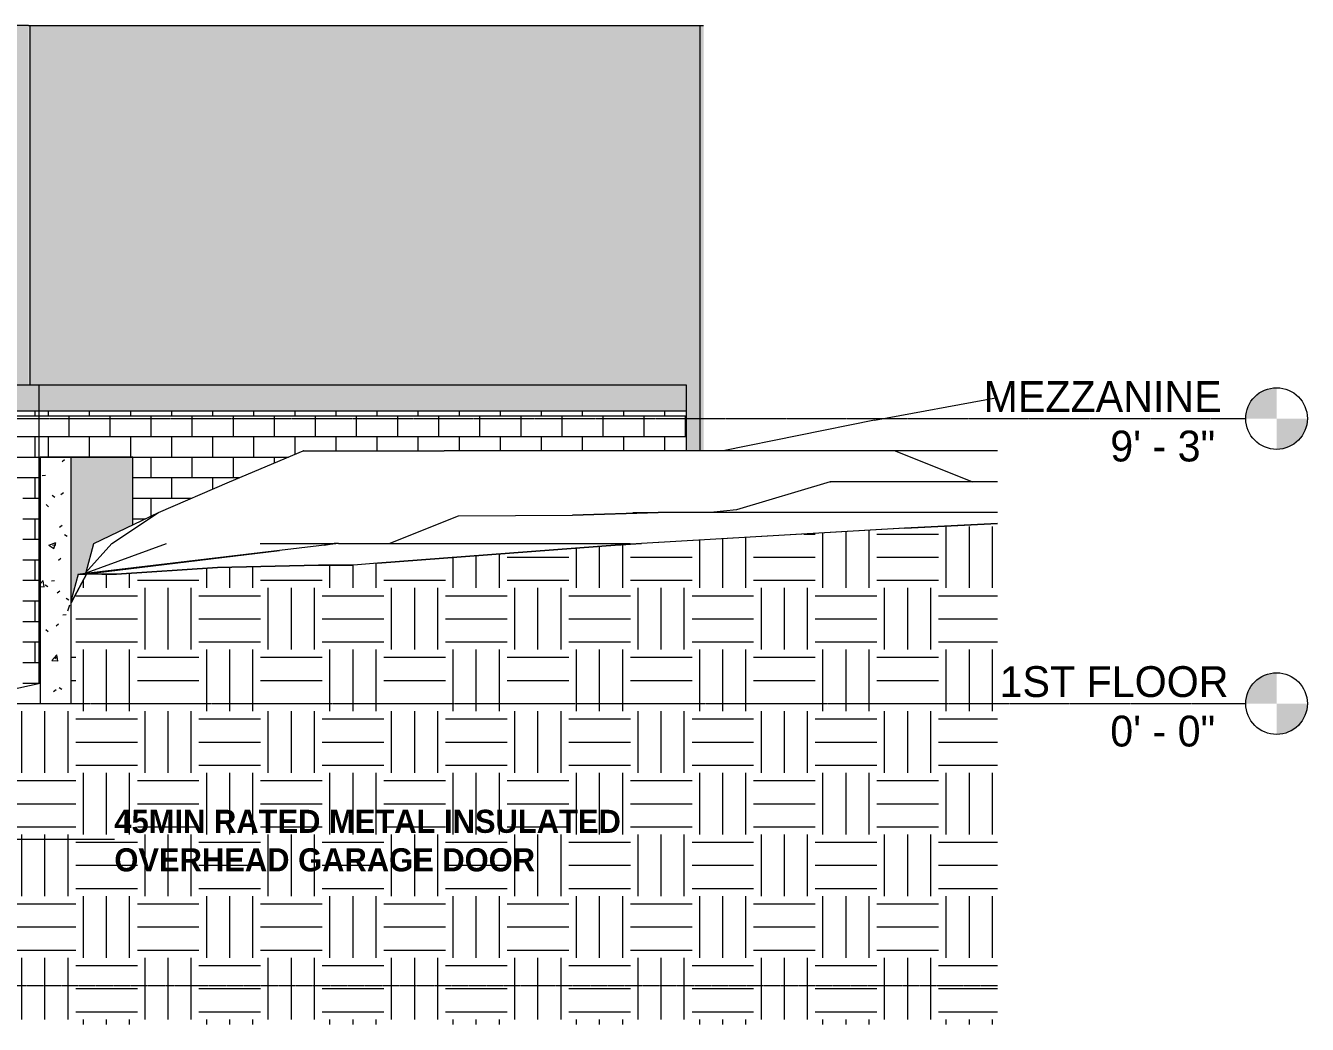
# Model space of a CAD drawing. Header units: inches. Extents: x -4221 to 4014, y -195 to 396.
# Drawn here: x 327.1 to 826.2, y -124.9 to 264 of the extents above; entities that cross this region are included whole.
import ezdxf

# ---------------------------------------------------------------- set-up
doc = ezdxf.new("R2010")
doc.units = ezdxf.units.IN
doc.header["$MEASUREMENT"] = 0
doc.linetypes.add('Aligning Line 1_8_', pattern=[0.25, 0.125, -0.125])
doc.linetypes.add('Grid Line 1_2_', pattern=[0.875, 0.5, -0.125, 0.125, -0.125])
for name, color, linetype, lineweight in [('A-FLOR-LEVL', 51, 'Continuous', 9), ('A-ROOF', 132, 'Continuous', 13), ('A-WALL', 113, 'Continuous', 13), ('A-WALL-PATT', 111, 'Continuous', 20), ('C-TOPO', 7, 'Continuous', 9), ('G-ANNO-SYMB', 111, 'Aligning Line 1_8_', 9), ('G-ANNO-TEXT', 231, 'Continuous', 9), ('S-FNDN', 32, 'Continuous', 13)]:
    doc.layers.add(name, color=color, linetype=linetype, lineweight=lineweight)
doc.styles.add('Century Gothic', font='ufonts.com_century-gothic.ttf', dxfattribs={"height": 12})
doc.styles.add('Century Gothic_B', font='GOTHICB.TTF', dxfattribs={"height": 9})
pattern_1 = [(0, (-445.445, 0), (24, 24), [24, -24]), (0, (-445.445, 9), (24, 24), [24, -24]), (0, (-445.445, 18), (24, 24), [24, -24]), (90, (-442.445, 21), (-24, 24), [24, -24]), (90, (-433.445, 21), (-24, 24), [24, -24]), (90, (-424.445, 21), (-24, 24), [24, -24])]

# ---------------------------------------------------------------- blocks, each defined once
blk = doc.blocks.new('Walls 1 - Walls 1-1277454-BUILDING ELEVATION - WEST')
at = {"layer": 'A-ROOF', "lineweight": 9}
for points in [[(-10642.37, 124), (-10642.37, 264), (-10642.99, 264), (-10642.99, 124)], [(-10386.77, 98.4), (-10381.41, 98.4), (-10381.41, 264), (-10642.37, 264), (-10642.37, 124), (-10386.77, 124), (-10386.77, 100.63)], [(-10380.37, 98.4), (-10380.08, 98.4), (-10380.08, 264), (-10381.41, 264), (-10381.41, 98.4), (-10380.59, 98.4)]]:
    blk.add_hatch(color=254, dxfattribs=at).paths.add_polyline_path(points, flags=0)
for p, q in [((-10643.01, 264), (-10642.37, 264)), ((-10642.37, 264), (-10381.41, 264)), ((-10642.37, 124), (-10642.37, 264)), ((-10381.41, 264), (-10380.08, 264)), ((-10381.41, 98.4), (-10381.41, 264))]:
    blk.add_line(p, q, dxfattribs=at)
blk = doc.blocks.new('Level - Level Head - Circle-50818-BUILDING ELEVATION - WEST')
at = {"layer": 'A-FLOR-LEVL'}
h = blk.add_hatch(color=256, dxfattribs=at)
edge = h.paths.add_edge_path(flags=0)
edge.add_line((-10156.98, 0), (-10168.98, 0))
edge.add_arc((-10156.98, 0), 12, 90, 180, ccw=False)
edge.add_line((-10156.98, 12), (-10156.98, 0))
h = blk.add_hatch(color=256, dxfattribs=at)
edge = h.paths.add_edge_path(flags=0)
edge.add_line((-10156.98, -12), (-10156.98, 0))
edge.add_line((-10156.98, 0), (-10144.98, 0))
edge.add_arc((-10156.98, 0), 12, 270, 360, ccw=False)
blk.add_circle((-10156.98, 0), 12, dxfattribs=at)

msp = doc.modelspace()

# ---------------------------------------------------------------- hatches: boundary and pattern name
at = {"layer": 'A-ROOF'}
msp.add_hatch(color=255, dxfattribs=at).paths.add_polyline_path([(238.14917, 114), (332.16512, 114), (332.16512, 124), (170.79012, 124), (170.79012, 114), (231.65848, 114)], flags=0)
at = {"layer": 'A-ROOF', "lineweight": 9}
msp.add_hatch(color=254, dxfattribs=at).paths.add_polyline_path([(332.16512, 114), (584.41512, 114), (584.41512, 124), (332.16512, 124)], flags=0)
at = {"layer": 'A-WALL-PATT', "lineweight": 9}
h = msp.add_hatch(dxfattribs=at)
h.set_pattern_fill('FP_16', color=9, style=0, pattern_type=2)
h.set_pattern_definition([(0, (-802.9595, 0), (0, 8), []), (90, (-802.9595, 0), (-8, 8), [8, -8])])
h.paths.add_polyline_path([(151.79025, -7.00628), (151.79025, -7), (134.29817, -7.00628)], flags=0)
h.paths.add_polyline_path([(-802.12655, 0), (-802.12655, 16), (-802.95988, 16), (-802.95988, 0)], flags=0)
h.paths.add_polyline_path([(-800.62655, 0), (-799.45988, 0), (-799.45988, 16), (-800.62655, 16), (-800.62655, 1.95175)], flags=0)
h.paths.add_polyline_path([(-800.36083, 17.5), (-799.45988, 17.5), (-799.45988, 40.5), (-800.62655, 40.5), (-800.62655, 17.5)], flags=0)
h.paths.add_polyline_path([(-802.95988, 17.5), (-802.12655, 17.5), (-802.12655, 40.5), (-802.95988, 40.5), (-802.95988, 23.0965)], flags=0)
h.paths.add_polyline_path([(-802.95988, 42), (-799.45988, 42), (-799.45988, 168.33689), (-802.95988, 168.33689), (-802.95988, 102), (-800.95988, 102), (-800.95988, 90), (-802.95988, 90), (-802.95988, 44.24125)], flags=0)
h.paths.add_polyline_path([(238.14917, 124), (328.19111, 124), (328.17767, 264), (-98.95988, 264), (-98.95988, 242.58785), (-97.95988, 242.56869), (-97.95988, 241.46285), (-98.95988, 241.46285), (-98.95988, 240.03459), (-97.95988, 240.01586), (-97.95988, 239.67237), (-98.95988, 239.67237), (-98.95988, 237.63489), (-96.95988, 237.63489), (-96.95988, 233.77322), (164.04012, 239.21072), (164.04012, 177.46189), (176.39619, 177.46189), (176.30475, 177.35563), (176.43111, 177.24185), (176.72055, 177.5633), (177.08212, 177.23774), (176.74756, 176.84679), (176.79012, 176.82784), (176.74756, 168.43845), (169.15921, 168.43845), (168.33572, 167.52387), (167.97414, 167.84943), (168.26358, 168.17088), (168.13488, 168.28677), (168.13488, 168.33689), (164.04012, 168.33689), (164.04012, 124), (212.18642, 124)], flags=0)
h.paths.add_polyline_path([(-802.95988, 177.46189), (-799.45988, 177.46189), (-799.45988, 219.1378), (-450.27631, 226.41246), (-450.27631, 230.95696), (-448.27631, 230.95696), (-448.27631, 260.36696), (-445.28896, 260.36696), (-445.28896, 260.72696), (-409.4824, 260.72696), (-409.4824, 260.36696), (-406.49506, 260.36696), (-406.49506, 235.90993), (-405.49506, 235.89076), (-405.49506, 234.78493), (-406.49506, 234.78493), (-406.49506, 233.35667), (-405.49506, 233.33794), (-405.49506, 232.99445), (-406.49506, 232.99445), (-406.49506, 230.95696), (-404.49506, 230.95696), (-404.49506, 227.36623), (-296.49506, 229.61623), (-296.49506, 233.92065), (-294.49506, 233.92065), (-294.49506, 263.33065), (-291.50771, 263.33065), (-291.50771, 263.69065), (-255.70115, 263.69065), (-255.70115, 263.33065), (-252.71381, 263.33065), (-252.71381, 238.87362), (-251.71381, 238.85446), (-251.71381, 237.74862), (-252.71381, 237.74862), (-252.71381, 236.32036), (-251.71381, 236.30163), (-251.71381, 235.95814), (-252.71381, 235.95814), (-252.71381, 233.92065), (-250.71381, 233.90363), (-250.71381, 230.57001), (-131.91981, 233.04489), (-142.74113, 233.04489), (-142.74113, 237.63489), (-140.74113, 237.63489), (-140.74113, 264), (-802.95988, 264), (-802.95988, 208.56261)], flags=0)
h = msp.add_hatch(dxfattribs=at)
h.set_pattern_fill('FP_22', color=9, style=0, pattern_type=2)
h.set_pattern_definition([(0, (170.7905, 0), (0, 8), []), (90, (170.7905, 0), (-8, 8), [8, -8])])
h.paths.add_polyline_path([(186.22367, 0), (190.97762, 0), (190.97762, 96), (276.97762, 96), (276.97762, 0), (285.97762, 0), (285.97762, 88), (325.97762, 88), (325.97762, 6.47676), (332.16512, 7.85658), (332.16512, 114), (170.79012, 114), (170.79012, 102), (176.61251, 102), (176.61251, 0)], flags=0)
h = msp.add_hatch(dxfattribs=at)
h.set_pattern_fill('FP_10', color=9, style=0, pattern_type=2)
h.set_pattern_definition([(0, (335.9775, 0), (0, 8), []), (90, (335.9775, 0), (-8, 8), [8, -8])])
h.paths.add_polyline_path([(332.16512, 7.85658), (332.77966, 7.99423), (332.78599, 96), (368.86791, 96), (368.86791, 69.66784), (378.80367, 74.40127), (406.4233, 86.40127), (435.11813, 98.40127), (584.41512, 98.40127), (584.41512, 114), (332.16512, 114), (332.16512, 7.99363)], flags=0)
h.paths.add_polyline_path([(559.04609, 61.88302), (559.04624, 61.88302), (560.66964, 61.98969)], flags=0)
h = msp.add_hatch(dxfattribs=at)
h.set_pattern_fill('FP_17', color=8, style=0, pattern_type=2)
h.set_pattern_definition([(50, (-445.445, 0), (27.5427, -2.4099), [2.88, -31.68]), (355, (-445.445, 0), (-5.3278, 28.8843), [2.304, -25.344]), (100.451, (-443.15, -0.2), (22.2153, 26.4739), [2.448, -26.924]), (46.184, (-445.445, 7.68), (40.9819, -6.3564), [4.32, -47.52]), (96.636, (-442.03, 7.15), (35.8907, 37.4062), [3.671, -40.386]), (351.184, (-445.445, 7.68), (35.891, 37.4062), [3.456, -38.016]), (21, (-441.605, 5.76), (22.92104, -15.4607), [2.88, -31.68]), (326, (-441.605, 5.76), (9.3435, 27.8457), [2.304, -25.344]), (71.451, (-439.695, 4.472), (32.2648, 12.3844), [2.448, -26.924]), (37.5, (-445.445, 0), (0.46686, 12.78271), [1.267, -23.77, 1.267, -24.461, -25.44]), (37.5, (-445.445, 0), (0.46686, 12.78271), [-50.765, 1.267, -24.173]), (7.5, (-445.445, 0), (10.1016, 15.1451), [1.267, -13.402, 1.267, -23.194, -9.696]), (7.5, (-445.445, 0), (10.1016, 15.1451), [-39.13, 1.267, -8.429]), (327.5, (-454.008, 0), (20.49916, -0.86578), [1.267, -8.333, 1.267, -28.685, -39.744]), (327.5, (-454.008, 0), (20.49916, -0.86578), [-39.552, 1.267, -38.477]), (317.5, (-457.848, 0), (22.39478, 3.8443), [1.267, -11.213, 1.267, -18.624, -28.224]), (317.5, (-457.848, 0), (22.39478, 3.8443), [-32.371, 1.267, -26.957])])
h.paths.add_polyline_path([(333.02299, 0), (344.77966, 0), (344.77966, 96), (332.77966, 96), (332.77966, 0)], flags=0)
at = {"layer": 'C-TOPO'}
h = msp.add_hatch(dxfattribs=at)
h.set_pattern_fill('FP_20', color=256, style=0, pattern_type=2)
h.set_pattern_definition(pattern_1)
h.paths.add_polyline_path([(458.82357, -124.91675), (705.47867, -124.91675), (705.47867, 70.10887), (669.38746, 68.29762), (562.56655, 62.11434), (558.32713, 61.85251), (454.7818, 53.94422), (441.14233, 53.85813), (401.73212, 53.0302), (362.42481, 50.40127), (350.8368, 50.40127), (344.77967, 39.23122), (344.77842, -124.91675), (454.7818, -124.91675)], flags=0)
h = msp.add_hatch(dxfattribs=at)
h.set_pattern_fill('FP_20', color=256, style=0, pattern_type=2)
h.set_pattern_definition(pattern_1)
h.paths.add_polyline_path([(309.13938, -124.91675), (332.77967, -124.91675), (332.77966, 7.99363), (296.5854, -0.07775), (271.82026, -2.93039), (271.82026, -124.91675), (296.5854, -124.91675)], flags=0)
h = msp.add_hatch(dxfattribs=at)
h.set_pattern_fill('FP_20', color=256, style=0, pattern_type=2)
h.set_pattern_definition(pattern_1)
h.paths.add_polyline_path([(344.77842, -124.91675), (344.77842, 0), (332.77967, 0), (332.77967, -124.91675), (344.63481, -124.91675)], flags=0)
at = {"layer": 'S-FNDN', "lineweight": 9}
msp.add_hatch(color=254, dxfattribs=at).paths.add_polyline_path([(344.78596, 40.27897), (347.52633, 50.40127), (348.49086, 50.41718), (349.58974, 50.54835), (350.42097, 50.85338), (350.71138, 51.18162), (353.61495, 62.40127), (368.86791, 69.66784), (368.86791, 96), (344.78596, 96), (344.78596, 40.71712)], flags=0)

# ---------------------------------------------------------------- linework, layer by layer
at = {"layer": 'A-FLOR-LEVL', "linetype": 'Grid Line 1_2_'}
for p, q in [((-1005.82269, 111), (802.20169, 111)), ((-1052.85579, 0), (802.20169, 0))]:
    msp.add_line(p, q, dxfattribs=at)
at = {"layer": 'A-ROOF', "lineweight": 9}
for p, q in [((584.41512, 124), (164.04012, 124)), ((332.16512, 124), (332.16512, 114)), ((584.41512, 114), (584.41512, 124)), ((164.04012, 114), (584.41512, 114))]:
    msp.add_line(p, q, dxfattribs=at)
at = {"layer": 'A-WALL', "lineweight": 9}
for p, q in [((328.19111, 264), (-98.95988, 264)), ((332.16512, 114), (332.16512, 7.85658)), ((584.41512, 98.40127), (584.41512, 114))]:
    msp.add_line(p, q, dxfattribs=at)
at = {"layer": 'C-TOPO'}
for p, q in [((657.60446, 110.40127), (705.47867, 119.22365)), ((657.60446, 110.40127), (598.69943, 98.40127)), ((406.4233, 86.40127), (435.11813, 98.40127)), ((435.269, 98.40127), (435.11813, 98.40127)), ((435.11813, 98.40127), (490.01974, 98.40127)), ((524.00411, 98.40127), (490.01974, 98.40127)), ((557.98922, 98.40127), (524.00411, 98.40127)), ((625.95944, 98.40127), (557.98922, 98.40127)), ((649.67819, 98.40127), (625.95944, 98.40127)), ((665.63619, 98.40127), (649.67819, 98.40127)), ((665.63619, 98.40127), (665.47005, 98.40127)), ((665.63619, 98.40127), (695.78121, 86.40127)), ((702.36862, 98.40127), (665.63619, 98.40127)), ((705.47867, 98.40127), (702.36862, 98.40127)), ((378.80367, 74.40127), (406.4233, 86.40127)), ((640.32882, 86.40127), (603.83883, 75.48742)), ((640.32882, 86.40127), (603.83883, 75.48742)), ((640.32882, 86.40127), (640.46632, 86.40127)), ((705.47867, 86.40127), (640.32882, 86.40127)), ((695.53122, 86.47471), (695.78121, 86.40127)), ((603.83883, 75.48742), (593.82443, 74.40127)), ((603.83883, 75.48742), (593.82443, 74.40127)), ((353.61495, 62.40127), (378.80367, 74.40127)), ((360.63815, 62.40127), (378.80367, 74.40127)), ((378.74402, 74.35006), (378.80367, 74.40127)), ((468.5986, 62.40127), (495.59493, 73.05967)), ((468.5986, 62.40127), (495.59493, 73.05967)), ((495.59493, 73.05967), (540.04708, 73.41718)), ((495.59493, 73.05967), (540.04708, 73.41718)), ((540.04708, 73.41718), (573.37301, 74.39472)), ((573.37301, 74.39472), (540.04708, 73.41718)), ((563.48019, 74.40127), (573.37887, 74.40127)), ((573.37301, 74.39472), (573.4382, 74.40127)), ((573.4382, 74.40127), (573.37301, 74.39472)), ((573.4382, 74.40127), (573.37887, 74.40127)), ((573.37887, 74.40127), (573.4382, 74.40127)), ((705.47867, 74.40127), (573.4382, 74.40127)), ((705.47867, 70.10887), (669.38746, 68.29762)), ((669.38766, 68.29762), (705.47867, 70.10885)), ((669.38746, 68.29762), (566.90341, 62.40127)), ((669.38766, 68.29762), (566.90353, 62.40127)), ((349.58974, 50.54835), (381.8901, 62.40127)), ((360.63815, 62.40127), (350.42097, 50.85338)), ((350.71138, 51.18162), (353.61495, 62.40127)), ((360.54937, 62.29241), (360.63815, 62.40127)), ((360.58796, 62.29332), (360.63815, 62.40127)), ((418.43063, 62.40127), (447.23092, 62.40127)), ((448.88253, 62.40127), (425.96359, 59.66536)), ((443.36454, 61.74257), (447.23092, 62.40127)), ((443.36454, 61.74257), (447.23092, 62.40127)), ((448.88253, 62.40127), (447.23092, 62.40127)), ((448.88253, 62.40127), (562.43429, 62.40127)), ((558.32713, 61.85251), (464.1358, 54.69289)), ((464.13595, 54.69291), (558.3276, 61.85252)), ((559.04598, 61.88301), (558.32713, 61.85251)), ((558.3276, 61.85252), (559.04611, 61.88302)), ((562.56655, 62.11434), (559.04598, 61.88301)), ((559.04611, 61.88302), (562.56686, 62.11435)), ((561.53657, 62.40127), (562.43429, 62.40127)), ((566.90341, 62.40127), (562.56655, 62.11434)), ((562.56686, 62.11435), (566.90353, 62.40127)), ((425.96359, 59.66536), (348.35763, 50.40127)), ((425.96359, 59.66536), (350.03707, 50.40127)), ((350.03707, 50.40127), (425.96359, 59.66536)), ((347.52633, 50.40127), (344.77966, 40.25569)), ((350.8368, 50.40127), (345.17496, 40.03932)), ((345.17526, 40.0396), (350.83688, 50.40127)), ((347.52633, 50.40127), (347.35087, 49.59398)), ((347.52633, 50.40127), (347.48709, 50.19216)), ((347.52633, 50.40127), (347.57237, 50.40127)), ((347.52633, 50.40127), (350.82443, 50.40127)), ((350.82443, 50.40127), (350.83688, 50.40127)), ((356.78474, 50.40127), (350.8368, 50.40127)), ((356.78488, 50.40127), (350.83688, 50.40127)), ((362.42481, 50.40127), (356.78474, 50.40127)), ((356.78488, 50.40127), (362.42452, 50.40127)), ((361.48216, 50.40127), (362.42452, 50.40127)), ((362.42452, 50.40127), (401.73214, 53.0302)), ((401.73212, 53.0302), (362.42481, 50.40127)), ((441.14233, 53.85813), (401.73212, 53.0302)), ((401.73214, 53.0302), (441.1423, 53.85813)), ((441.1423, 53.85813), (454.78219, 53.94422)), ((454.7818, 53.94422), (441.14233, 53.85813)), ((464.1358, 54.69289), (454.7818, 53.94422)), ((464.13595, 54.69291), (454.78219, 53.94422)), ((345.17526, 40.0396), (344.77966, 39.31611)), ((345.17496, 40.03932), (344.77966, 39.31585)), ((343.55846, 36.13248), (344.27804, 38.40127)), ((296.5854, -0.07775), (332.77966, 7.99363)), ((296.58566, -0.07776), (332.77966, 7.99362))]:
    msp.add_line(p, q, dxfattribs=at)
at = {"layer": 'G-ANNO-SYMB'}
msp.add_line((705.47867, -109.86125), (-956.13733, -109.86125), dxfattribs=at)
at = {"layer": 'G-ANNO-TEXT'}
msp.add_line((322.74015, -52.84851), (361.62557, -52.84851), dxfattribs=at)
at = {"layer": 'S-FNDN', "lineweight": 9}
for p, q in [((332.77966, 96), (332.77966, 0)), ((368.86791, 96), (332.77966, 96)), ((344.77966, 0), (344.77966, 96)), ((344.78596, 40.27897), (344.78596, 96)), ((368.86791, 69.66784), (368.86791, 96)), ((332.77966, 0), (344.77966, 0))]:
    msp.add_line(p, q, dxfattribs=at)

# ---------------------------------------------------------------- block references
at = {"layer": 'A-FLOR-LEVL'}
for p in [(10971.18551, 111), (10971.18551, 0)]:
    msp.add_blockref('Level - Level Head - Circle-50818-BUILDING ELEVATION - WEST', p, dxfattribs=at)
at = {"layer": 'A-ROOF', "lineweight": 9}
msp.add_blockref('Walls 1 - Walls 1-1277454-BUILDING ELEVATION - WEST', (10971.18551, 0), dxfattribs=at)

# ---------------------------------------------------------------- texts
at = {"layer": 'A-FLOR-LEVL', "char_height": 12, "attachment_point": 1, "style": 'Century Gothic'}
for s, insert, width in [('MEZZANINE', (700.10504, 125.56299), 109.989), ('9\' - 3"', (749.44891, 106.28882), 50.904), ('1ST FLOOR', (706.34126, 14.56299), 102.414), ('0\' - 0"', (749.44891, -4.71118), 50.904)]:
    msp.add_mtext(s, dxfattribs=dict(at, insert=insert, width=width))
at = {"layer": 'G-ANNO-TEXT', "char_height": 9, "attachment_point": 1, "style": 'Century Gothic_B'}
for s, insert, width in [('45MIN RATED METAL INSULATED', (361.62557, -41.34379), 230.28), ('OVERHEAD GARAGE DOOR', (361.62557, -56.34379), 203.313)]:
    msp.add_mtext(s, dxfattribs=dict(at, insert=insert, width=width))

doc.saveas('drawing.dxf')
